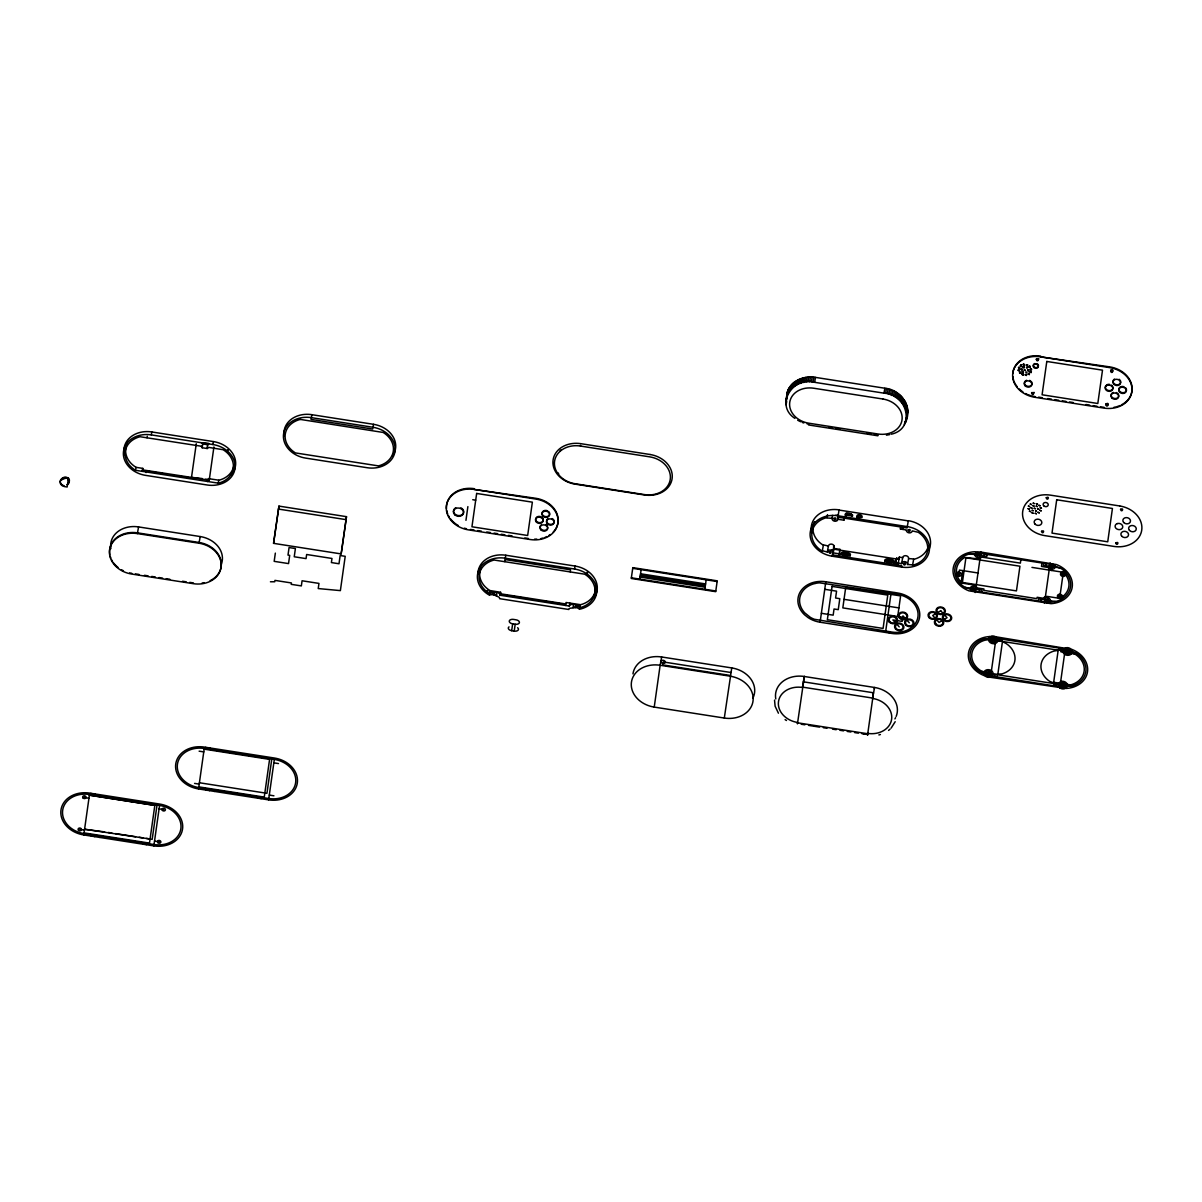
<?xml version="1.0" encoding="UTF-8"?>
<svg xmlns="http://www.w3.org/2000/svg" width="1202" height="1202" viewBox="0 0 1202 1202"><rect width="100%" height="100%" fill="white"/><g stroke="black" fill="none" stroke-linecap="round" stroke-linejoin="round"><path stroke-width="1.5" d="M774.539 700.09L775.11 706.205L778.43 713.207M794.958 418.401C774.133 405.149 793.32 375.625 814.595 382.326L883.966 393.159C906.939 393.189 916.42 428.768 891.268 434.192M905.061 423.359C913.355 408.064 901.68 389.643 884.882 388.231L815.512 377.398C803.342 375.009 787.656 382.011 786.739 395.668M804.093 677.868L804.228 676.486L802.681 676.275A26.068 21.11 10.5 0 0 775.771 698.948M68.454 478.035L65.779 478.381A5.124 4.147 10.5 0 0 60.13 481.702A5.124 4.147 10.5 0 0 64.623 486.615L67.147 487.005L68.454 478.035L65.915 477.645A5.124 4.147 10.5 0 0 60.656 483.129M83.779 834.939A26.068 21.11 10.5 0 1 60.971 809.998A26.068 21.11 10.5 0 1 89.669 793.11L159.746 804.063A26.068 21.11 10.5 0 1 182.554 828.989A26.068 21.11 10.5 0 1 153.856 845.892L83.779 834.939L89.489 794.477L159.565 805.43A24.356 19.728 10.5 0 1 180.856 828.734A24.356 19.728 10.5 0 1 154.036 844.525L83.975 833.572A24.356 19.728 10.5 0 1 62.669 810.268A24.356 19.728 10.5 0 1 89.489 794.477M90.751 794.672L90.946 793.305M94.973 795.333L95.168 793.966M142.512 470.448L142.798 468.389L136.066 467.338A23.499 19.037 10.5 0 1 126.571 445.341M91.367 836.126L91.562 834.759M94.748 836.652L94.943 835.285M146.118 472.416L146.313 471.034L166.252 474.159M99.811 837.448L100.006 836.081M137.809 843.383L138.005 842.016M196.272 443.748L191.509 477.374L202.236 478.546M142.873 844.18L143.068 842.797M146.253 844.706L146.449 843.338M208.457 447.49L207.42 448.541L202.191 447.76L202.732 443.989L201.5 442.967L208.547 443.358L208.292 444.74L202.732 443.989M154.818 805.385L89.384 795.168L154.818 805.385L149.499 843.113L84.065 832.881M207.06 448.511L207.585 444.74M157.026 805.039L152.188 839.327L146.449 838.425M153.856 845.892L159.565 805.43M142.527 469.862L209.238 480.154L213.911 447.009M198.54 788.933A26.068 21.11 10.5 0 1 175.747 763.991A26.068 21.11 10.5 0 1 204.445 747.103L274.522 758.041A26.068 21.11 10.5 0 1 297.315 782.983A26.068 21.11 10.5 0 1 268.617 799.871L198.54 788.933L204.25 748.47L274.326 759.409A24.356 19.728 10.5 0 1 295.632 782.712A24.356 19.728 10.5 0 1 268.812 798.504L198.736 787.55A24.356 19.728 10.5 0 1 177.43 764.247A24.356 19.728 10.5 0 1 204.25 748.47M205.512 748.666L205.707 747.298M209.734 749.327L209.929 747.96M206.143 790.12L206.338 788.737M209.509 790.646L209.704 789.278M214.587 791.442L214.767 790.06M273.56 543.349L278.954 506.102L346.492 516.665L341.653 550.952L341.113 553.912L273.56 543.349L278.954 506.102M275.348 553.115L274.176 561.349L288.54 563.588L289.697 555.354L287.999 555.099L289.066 547.556L295.407 548.548L294.235 556.766L306.059 558.614L306.645 554.498L331.977 558.464L331.391 562.566L338.994 563.768L340.151 555.534L345.214 556.316L340.376 590.618L318.23 588.559L318.966 583.406L302.078 580.776L301.341 585.915L291.215 584.337L291.41 582.955L274.942 580.386L274.747 581.753L270.435 581.783M252.57 797.377L252.766 795.994M257.634 798.158L257.829 796.791M261.014 798.684L261.21 797.317M271.787 759.018L266.949 793.305L199.412 782.757M268.617 799.871L274.326 759.409M341.113 553.912L346.492 516.665M465.955 520.331L467.878 506.613M493.767 594.795L490.131 594.629A3.561 1.938 36.7 0 0 489.71 595.336L489.334 595.125A25.212 20.419 10.5 0 1 478.742 570.259A25.212 20.419 10.5 0 1 505.291 558.209L574.526 569.027A25.212 20.419 10.5 0 1 596.613 588.679A25.212 20.419 10.5 0 1 579.604 609.234L579.199 609.309A3.561 1.878 -20.3 0 0 579.048 608.528L576.164 607.566L569.853 608.242A3.846 2.254 6.5 0 0 568.816 609.489L499.581 598.671A3.846 2.254 9.6 0 0 499.055 597.184L493.767 594.795L494.157 592.03L496.681 592.421A3.846 2.254 8 0 1 500.077 595.23L569.297 606.048A3.846 2.254 8 0 1 573.519 604.426L576.043 604.831A3.846 2.254 8 0 1 579.439 607.641L580.04 607.656A23.499 19.037 10.5 0 0 594.885 592.887A23.499 19.037 10.5 0 0 584.758 574.195L494.082 560.027A23.499 19.037 10.5 0 0 479.222 574.811A23.499 19.037 10.5 0 0 489.364 593.487L489.935 593.653A3.846 2.254 8 0 1 494.157 592.03M496.231 595.621L496.681 592.421M500.332 594.344L500.618 592.285L489.905 590.528A23.499 19.037 10.5 0 1 480.905 567.855M517.611 627.729A3.846 2.254 8 0 1 517.987 630.284A3.846 2.254 8 0 1 514.216 631.095L511.691 630.704L512.653 623.838A3.846 2.254 8 0 1 509.272 621.028A3.846 2.254 8 0 1 513.479 619.406L516.019 619.811A3.846 2.254 8 0 1 519.399 622.621A3.846 2.254 8 0 1 515.192 624.244L512.653 623.838M514.216 631.095L515.192 624.244M570.244 571.851L570.529 569.793L505.095 559.576L504.81 561.635L505.08 560.162M573.069 607.611L573.519 604.426M575.653 607.581L576.043 604.831M639.81 579.124L641.147 569.658M654.234 707.092A26.068 21.11 10.5 0 1 631.441 682.15A26.068 21.11 10.5 0 1 660.138 665.262L730.215 676.2A26.068 21.11 10.5 0 1 753.008 701.142A26.068 21.11 10.5 0 1 724.31 718.045L654.234 707.092L660.138 665.262L661.671 656.983L731.748 667.921A26.068 21.11 10.5 0 1 752.903 698.137M704.823 589.28L706.16 579.815M724.31 718.045L731.748 667.921M804.168 677.868L804.363 676.501L874.44 687.454L874.245 688.821M820.095 622.23L825.804 581.768L897.563 592.977A25.212 20.419 10.5 0 1 919.62 617.092A25.212 20.419 10.5 0 1 891.854 633.439L820.095 622.23A25.212 20.419 10.5 0 1 808.029 617.573L804.378 614.643A25.212 20.419 10.5 0 1 800.652 591.234A25.212 20.419 10.5 0 1 825.804 581.768M833.602 548.953L833.677 545.137A2.99 2.419 10.5 0 0 828.403 546.039L822.348 544.611A23.499 19.037 10.5 0 1 813.258 525.244M833.782 547.15L834.038 548.443L839.943 549.374L838.831 555.865L839.116 553.806L833.211 552.875L832.58 551.042A2.99 2.419 10.5 0 0 827.307 551.958L821.251 550.531A23.499 19.037 10.5 0 1 825.849 517.867L832.039 518.347A2.99 2.419 10.5 0 0 836.847 520.842L837.959 519.279L843.864 520.196L844.15 518.137M839.657 551.433L839.943 549.374M846.223 516.394C840.919 508.07 862.976 518.317 846.403 515.012M845.021 515.117L846.524 514.711L846.719 513.344M842.872 556.376L843.068 555.008A2.389 1.397 8 0 1 840.964 553.251A2.389 1.397 8 0 1 843.579 552.244L848.312 552.98A2.389 1.397 8 0 1 850.415 554.738A2.389 1.397 8 0 1 847.801 555.745L843.068 555.008M840.769 554.633A2.389 1.397 8 0 1 843.398 553.611L843.579 552.244M852.518 516.289L851.256 515.448L851.452 514.08M850.235 556.105A2.389 1.397 8 0 0 848.116 554.347L848.312 552.98M872.607 591.534L872.757 590.498M886.776 563.227L886.971 561.86A2.389 1.397 8 0 1 884.867 560.117A2.389 1.397 8 0 1 887.482 559.095L892.215 559.847A2.389 1.397 8 0 1 894.318 561.589A2.389 1.397 8 0 1 891.704 562.596L886.971 561.86M884.687 561.86A2.389 1.397 8 0 1 887.301 560.478L887.482 559.095M893.987 563.302A2.389 1.397 8 0 0 892.019 561.214L892.215 559.847M885.724 631.08L891.043 593.352M896.512 558.209L895.4 564.7L896.512 558.209L899.036 558.599M895.685 562.641L901.605 563.558A2.99 2.419 10.5 0 1 904.896 561.619A2.99 2.419 10.5 0 1 907.51 564.489L913.7 564.97A23.499 19.037 10.5 0 0 918.298 532.306L912.243 530.878A2.99 2.419 10.5 0 1 908.952 532.832A2.99 2.419 10.5 0 1 906.338 529.962L900.433 529.045L900.719 526.987M898.225 563.032L897.924 565.09L899.321 557.127L902.687 557.653A2.99 2.419 10.5 0 1 905.992 555.715A2.99 2.419 10.5 0 1 908.607 558.569L914.797 559.065A23.499 19.037 10.5 0 0 928.485 545.768M902.957 529.436L903.258 527.377M899.021 559.185L899.321 557.127M889.33 633.048L889.525 631.666M894.844 593.953L895.039 592.586M901.53 567.059A25.212 20.419 10.5 0 0 929.296 550.726A25.212 20.419 10.5 0 0 907.24 526.596L838.019 515.778A25.212 20.419 10.5 0 0 810.253 532.125A25.212 20.419 10.5 0 0 832.31 556.241L901.53 567.059L901.725 565.691L832.505 554.873M897.699 616.476L900.614 595.907L845.727 587.327L842.827 607.896L902.762 617.272M958.835 574.195L959.421 570.079L977.992 572.978M962.802 570.604L961.059 582.955L976.249 585.329M975.243 592.526L980.952 552.064L974.401 551.748A25.212 20.419 10.5 0 0 953.186 568.396A25.212 20.419 10.5 0 0 968.887 590.828L1051.014 603.659A25.212 20.419 10.5 0 0 1072.229 587.012A25.212 20.419 10.5 0 0 1056.528 564.579L980.952 552.064M979.224 591.745L979.525 589.686M984.258 556.09L984.558 554.032M981.764 592.15L982.049 590.092L965.191 587.447M987.082 554.423L986.797 556.481L969.939 553.852M996.218 636.85L1071.793 649.365A25.212 20.419 10.5 0 1 1087.509 671.783A25.212 20.419 10.5 0 1 1066.279 688.445L990.508 677.312L996.218 636.85L989.682 636.534M994.505 676.531L994.79 674.472M999.538 640.861L999.824 638.818M997.044 676.921L997.329 674.863L980.471 672.234M1002.363 639.209L1002.062 641.267L985.204 638.638M1020.859 559.711L1020.378 563.137L982.019 557.142L978.623 558.93L964.77 557.458A21.801 17.654 10.5 0 0 956.522 572.693L957.453 576.419A21.801 17.654 10.5 0 0 960.548 581.633L962.096 583.12M1041.969 563.002L1041.488 566.427L1047.753 567.404L1051.69 570.484M1038.333 600.985L1038.618 598.927L1055.476 601.556M1043.652 563.272L1043.366 565.316L1060.224 567.96M1040.857 601.376L1041.157 599.317M1045.89 565.721L1046.191 563.663M1044.463 603.344L1050.172 562.882M973.725 584.938L977.662 588.003L983.942 588.98L983.747 590.347L1036.935 598.656L1037.131 597.289L1043.351 598.265A4.703 3.801 10.5 0 1 1045.304 596.793L1045.725 596.658A4.703 3.801 10.5 0 1 1048.024 596.538L1059.638 598.356L1063.319 572.302L1031.947 567.389M1053.598 685.756L1054.094 682.33L1070.336 684.87M1058.932 648.043L1058.631 650.102L1075.489 652.731M1056.137 686.162L1056.423 684.103M1061.456 648.434L1060.975 651.875L1074.693 654.008M1059.743 688.13L1065.453 647.668M873.088 695.162L873.253 694.14M804.363 676.501L797.482 723.649M873.253 694.606L867.528 735.308L867.574 733.731L797.497 722.793L797.332 723.634M873.313 694.32L874.575 687.469L876.123 687.754A26.068 21.11 10.5 0 1 896.166 716.392M208.787 447.399L223.136 449.713A23.499 19.037 10.5 0 1 233.278 468.389A23.499 19.037 10.5 0 1 218.418 483.174L135.51 470.298L136.066 467.338M146.99 437.738L147.26 436.266M142.257 471.349L142.798 468.389M151.272 434.899L212.904 444.53A25.212 20.419 10.5 0 1 234.961 468.66A25.212 20.419 10.5 0 1 207.195 484.992L145.562 475.361A25.212 20.419 10.5 0 1 123.521 451.246A25.212 20.419 10.5 0 1 151.272 434.899L151.828 431.954L213.46 441.585A25.212 20.419 10.5 0 1 233.924 470.808M146.028 472.521L146.313 471.034M137.344 533.583L198.991 543.214A25.212 20.419 10.5 0 1 221.033 567.344A25.212 20.419 10.5 0 1 193.282 583.676L131.649 574.045A25.212 20.419 10.5 0 1 109.592 549.93A25.212 20.419 10.5 0 1 137.344 533.583L138.591 526.927L200.223 536.558A25.212 20.419 10.5 0 1 220.687 565.781M88.903 798.398L84.35 797.181M212.904 444.53L213.46 441.585M207.676 481.566L208.231 478.606L218.959 480.214A23.499 19.037 10.5 0 0 233.819 465.429M209.238 480.154L205.782 479.102M198.991 543.214L200.223 536.558M150.07 838.996L84.561 829.26L104.634 831.889M218.223 483.219L218.764 480.259M311.874 414.675L311.033 419.408L372.68 429.039L373.506 424.306L310.777 414.525A25.212 20.419 10.5 0 0 284.213 436.386M474.189 489.424L535.822 499.055A25.212 20.419 10.5 0 1 557.878 523.17A25.212 20.419 10.5 0 1 530.112 539.518L468.479 529.887A25.212 20.419 10.5 0 1 446.438 505.757A25.212 20.419 10.5 0 1 474.189 489.424L535.957 498.319A25.212 20.419 10.5 0 1 553.251 532.035M489.53 593.593L490.085 590.633M505.291 558.209L505.847 555.249L575.082 566.067A25.212 20.419 10.5 0 1 595.546 595.29M500.077 595.23L500.618 592.285M580.461 446.047L649.696 456.85A23.499 19.037 10.5 0 1 670.25 479.343A23.499 19.037 10.5 0 1 644.362 494.578L575.142 483.76A23.499 19.037 10.5 0 1 554.573 461.267A23.499 19.037 10.5 0 1 580.461 446.047L580.596 445.296M565.496 605.462L566.052 602.502L580.581 604.696A23.499 19.037 10.5 0 0 595.471 585.75M574.526 569.027L575.082 566.067M569.297 606.048L569.853 603.103M579.845 607.701L580.386 604.741M665.112 661.881L664.706 662.452A2.134 1.247 8 0 1 663.324 662.828L662.768 662.783A2.134 1.247 8 0 1 660.89 661.22A2.134 1.247 8 0 1 663.219 660.319A2.134 1.247 8 0 1 665.112 661.881L664.886 663.113L660.664 662.452M785.838 400.597L787.49 391.597M785.808 401.994L786.709 397.066M787.04 395.218L787.956 390.289M785.883 403.376L786.799 398.448M787.611 393.955L788.527 389.027M786.078 404.773L786.694 401.483M788.287 392.708L789.203 387.78M789.053 391.521L789.969 386.593M789.924 390.395L790.841 385.466M790.901 389.313L791.802 384.385M791.953 388.276L792.854 383.348M793.08 387.329L793.996 382.401M794.312 386.428L795.213 381.5M795.604 385.617L796.505 380.688M796.956 384.865L797.873 379.937M798.383 384.204L799.3 379.276M799.871 383.618L800.772 378.69M801.403 383.122L802.32 378.194M802.981 382.702L803.883 377.789M804.589 382.386L805.505 377.458M806.241 382.146L807.143 377.218M807.909 381.996L808.811 377.082M809.592 381.951L810.509 377.022M811.29 381.981L812.191 377.052M812.973 382.116L813.889 377.188M814.595 382.326L815.512 377.398M827.006 517.566L827.547 514.606M822.258 551.177L823.355 545.257M832.039 518.347L832.595 515.403M804.228 676.486L802.53 687.123L872.607 698.077L873.448 692.773L803.372 681.819M827.307 551.958L828.403 546.039M802.62 686.733L802.485 687.469A21.801 17.654 10.5 0 0 778.49 701.592A21.801 17.654 10.5 0 0 797.542 722.447M837.358 520.436L838.455 514.531M837.959 519.279L838.5 516.319M834.053 545.678L832.31 556.241L833.407 550.336A25.212 20.419 10.5 0 1 831.784 550.035M833.211 552.875L834.038 548.443M843.864 520.196L844.405 517.251M883.966 393.159L884.882 388.231M885.573 393.46L886.49 388.531M887.241 393.85L888.158 388.922M888.864 394.331L889.781 389.403M890.472 394.902L891.373 389.974M892.019 395.548L892.936 390.62M893.537 396.284L894.438 391.356M894.979 397.081L895.896 392.152M896.376 397.967L897.293 393.039M897.714 398.914L898.63 393.986M898.961 399.92L899.877 394.992M900.148 400.987L901.064 396.059M901.245 402.114L902.161 397.186M902.251 403.301L903.168 398.373M903.183 404.518L904.084 399.59M903.994 405.795L904.911 400.867M904.73 407.087L905.647 402.159M905.346 408.425L906.263 403.496M905.872 409.777L906.789 404.849M906.278 411.144L907.194 406.216M904.385 424.591L905.001 421.316M906.593 412.541L907.495 407.613M906.789 413.924L907.69 408.996M905.632 422.097L906.548 417.169M906.864 415.321L907.78 410.393M906.098 420.79L907.75 411.775M900.433 529.045L900.974 526.085M872.697 697.671L872.562 698.422A21.801 17.654 10.5 0 1 891.614 719.262A21.801 17.654 10.5 0 1 867.619 733.385L867.754 732.649M901.605 563.558L902.687 557.653M907.51 564.489L908.607 558.569M912.543 565.271L913.64 559.366M1040.541 356.844L1109.777 367.647A25.212 20.419 10.5 0 1 1131.818 391.777A25.212 20.419 10.5 0 1 1104.067 408.109L1034.832 397.291A25.212 20.419 10.5 0 1 1012.775 373.176A25.212 20.419 10.5 0 1 1040.541 356.844L1109.912 366.91A25.212 20.419 10.5 0 1 1131.367 383.663A25.212 20.419 10.5 0 1 1121.331 404.924M1034.832 397.291L1034.967 396.555A25.212 20.419 10.5 0 1 1031.737 395.879M1018.319 369.645L1019.491 369.705M1019.732 371.989L1020.333 372.86L1020.738 372.049M1027.635 367.406C1026.403 369.284 1027.079 367.511 1026.373 367.211M1026.974 372.154C1025.336 374.092 1026.914 372.094 1025.712 371.959M1026.643 374.558L1025.381 374.498M1036.47 358.677L1037.852 360.179L1038.828 358.782M992.011 639.419C993.062 643.686 996.142 637.165 992.026 639.404M895.189 721.711L891.118 728.127M1027.845 369.6L1028.446 370.471L1028.852 369.645M1028.401 373.206L1029.513 373.777M1066.474 650.808C1066.264 655.075 1071.162 649.501 1066.49 650.793M201.23 446.363L202.191 447.76M890.066 729.148L888.563 730.41M1029.483 366.009L1029.663 367.016L1029.979 366.024M1023.368 371.959L1022.346 371.568L1023.473 371.238M1020.814 364.792L1020.994 365.799L1021.294 364.807M1021.369 368.398L1021.55 369.405L1021.85 368.413M1106.787 384.865L1107.643 384.505A3.846 3.11 10.5 0 1 1109.596 384.385M1059.638 598.356L1063.184 596.207A21.801 17.654 10.5 0 0 1066.114 575.442L1063.319 572.302M878.872 734.933L880.405 734.527M889.69 434.598L886.43 435.169M151.828 431.954L150.731 431.803A25.212 20.419 10.5 0 0 124.362 454.551M1038.603 397.126L1042.254 397.697M1047.723 398.553L1051.359 399.124M1055.01 399.695L1058.646 400.266M1062.298 400.822L1065.934 401.393M1069.585 401.964L1073.221 402.535M1085.977 404.533L1089.628 405.104M1093.264 405.66L1096.915 406.231M1100.551 406.802L1104.202 407.373M828.779 427.296L832.43 427.852M836.081 428.423L839.732 428.994M867.108 433.276L870.759 433.847M874.41 434.418L878.061 434.989M808.54 424.952L877.881 435.785M839.071 510.069L908.306 520.887M846.524 514.711L851.256 515.448M201.515 446.258L140.063 436.732A23.499 19.037 10.5 0 0 125.203 451.516A23.499 19.037 10.5 0 0 135.345 470.192L135.51 470.298M835.375 549.434L899.141 559.396M843.398 553.611L848.116 554.347M887.301 560.478L892.019 561.214M472.747 499.716L475.692 500.167M169.873 474.715L173.494 475.286M177.13 475.857L189.811 477.84M470.433 529.436L474.054 529.992M477.69 530.563L481.311 531.134M486.75 531.975L490.371 532.546M494.007 533.117L497.628 533.673M501.249 534.244L504.87 534.815M508.506 535.371L512.127 535.942M524.823 537.925L528.444 538.496M824.737 589.311L836.562 591.159L835.585 598.01L839.807 598.671L838.26 609.639L834.038 608.978L833.166 615.154L821.357 613.305M278.398 509.062L345.951 519.625M844.029 599.332L898.916 607.912M632.703 568.336L717.128 581.528M640.561 573.775L705.574 583.932M640.411 574.872L705.424 585.028M640.26 575.968L705.273 586.125M640.095 577.065L705.108 587.222M631.366 577.801L715.791 590.993M500.348 593.758L565.781 603.975M503.969 594.9L507.605 595.471M511.241 596.042L523.952 598.025M527.588 598.596L531.224 599.167M534.86 599.738L538.496 600.309M542.132 600.865L562.13 603.99M1053.899 683.698L1070.757 686.342M135.405 573.88L139.026 574.436M144.465 575.292L148.086 575.863M151.722 576.419L155.343 576.99M158.964 577.561L162.601 578.117M166.222 578.688L169.843 579.259M182.539 581.242L186.16 581.798M189.781 582.369L193.417 582.94M730.891 672.504L663.354 661.956L662.813 664.916L730.35 675.464M801.163 724.235L804.844 724.806M808.54 725.377L819.599 727.12M823.295 727.691L826.976 728.262M832.52 729.133L836.201 729.704M839.882 730.275L843.579 730.861M847.26 731.432L850.956 732.003M854.637 732.589L858.333 733.16M862.014 733.746L865.71 734.317M204.145 749.147L269.579 759.379L264.26 797.091L198.826 786.874M199.126 751.175L203.769 751.896M273.846 762.849L278.488 763.57M194.574 783.403L199.216 784.125M269.293 795.078L273.936 795.799M159.07 808.856L163.712 809.577M108.27 832.46L111.906 833.031M115.542 833.602L135.541 836.727M139.177 837.283L142.813 837.854M79.813 829.41L84.456 830.146M154.532 841.084L159.175 841.821M807.083 423.855L808.706 424.156M990.508 677.312L984.168 675.614A25.212 20.419 10.5 0 1 968.466 653.182A25.212 20.419 10.5 0 1 989.682 636.534M802.2 422.413L803.807 422.984M800.652 421.767L797.677 420.234M785.101 719.637L786.469 720.494M67.988 479.673L68.334 480.004A3.846 3.11 10.5 0 1 67.718 484.361L67.297 484.571A3.846 3.11 10.5 0 1 66.861 484.737M909.313 622.831L902.957 615.89L902.191 621.389L892.906 619.932L899.246 626.873M901.77 399.079L902.627 400.221M1026.553 364.987L1027.77 364.777M1034.081 392.393L1033.104 393.775L1031.647 392.543M1019.852 367.256L1018.59 367.196M131.784 573.309A25.212 20.419 10.5 0 1 129.621 572.888M123.43 570.755A25.212 20.419 10.5 0 1 121.522 569.763M118.006 567.419A25.212 20.419 10.5 0 1 113.724 563.107M112.597 561.499A25.212 20.419 10.5 0 1 111.636 559.816M110.854 558.104A25.212 20.419 10.5 0 1 110.253 556.346M109.833 554.558A25.212 20.419 10.5 0 1 119.043 536.017L120.816 535.085A25.212 20.419 10.5 0 1 137.494 532.847L199.126 542.478A25.212 20.419 10.5 0 1 220.642 559.441A25.212 20.419 10.5 0 1 210.095 580.701M204.205 582.685A25.212 20.419 10.5 0 1 202.101 583.045M110.93 548.638A25.212 20.419 10.5 0 1 138.591 526.927M227.569 449.698A23.499 19.037 10.5 0 1 228.245 450.359M233.504 471.605A25.212 20.419 10.5 0 1 232.512 473.152M231.971 473.888A25.212 20.419 10.5 0 1 231.37 474.595M126.871 444.56A23.499 19.037 10.5 0 1 127.232 443.793M373.506 424.306A25.212 20.419 10.5 0 1 393.55 454.326M393.069 455.107A25.212 20.419 10.5 0 1 392.573 455.874M496.907 595.035A25.212 20.419 10.5 0 1 494.818 594.389M493.782 594.013A25.212 20.419 10.5 0 1 491.783 593.157M488.057 591.053A25.212 20.419 10.5 0 1 487.201 590.452M477.93 574.255A25.212 20.419 10.5 0 1 505.847 555.249M594.644 596.868A25.212 20.419 10.5 0 1 594.134 597.634M578.057 606.634A25.212 20.419 10.5 0 1 573.73 606.89M586.937 572.332A23.499 19.037 10.5 0 1 587.718 572.933M558.72 473.873A23.499 19.037 10.5 0 1 557.893 472.762M560.102 450.675A23.499 19.037 10.5 0 1 561.139 449.803M632.973 673.871A26.068 21.11 10.5 0 1 661.671 656.983M895.595 717.669A26.068 21.11 10.5 0 1 894.919 718.901M865.725 733.911A3.846 2.254 8 0 1 863.772 733.911M63.36 478.952A3.846 3.11 10.5 0 1 64.277 478.681M64.097 485.743A5.124 4.147 10.5 0 1 62.294 484.932M61.798 484.541A5.124 4.147 10.5 0 1 60.956 483.64M62.053 478.907A3.846 3.11 10.5 0 1 67.883 477.9A3.846 3.11 10.5 0 1 67.988 482.888M61.783 480.094A3.846 3.11 10.5 0 1 61.903 479.297M1030.159 395.413A25.212 20.419 10.5 0 1 1028.611 394.857M1027.109 394.241A25.212 20.419 10.5 0 1 1025.652 393.535M1022.902 391.897A25.212 20.419 10.5 0 1 1019.251 388.967M1017.208 386.743A25.212 20.419 10.5 0 1 1015.525 384.324M1014.819 383.077A25.212 20.419 10.5 0 1 1014.218 381.785M1013.722 380.478A25.212 20.419 10.5 0 1 1012.835 376.451M1012.775 373.762A25.212 20.419 10.5 0 1 1040.677 356.092M1038.227 364.822A2.569 2.073 10.5 0 1 1036.905 367.496A2.569 2.073 10.5 0 1 1033.555 366.204A2.569 2.073 10.5 0 1 1034.877 363.53M1036.83 363.635A2.569 2.073 10.5 0 1 1037.897 364.341M1032.022 383.829A3.846 3.11 10.5 0 1 1025.937 385.617A3.846 3.11 10.5 0 1 1026.688 380.268M1029.618 380.418A3.846 3.11 10.5 0 1 1030.49 380.869M1031.211 381.47A3.846 3.11 10.5 0 1 1031.992 383.017M1120.399 380.643A3.846 3.11 10.5 0 1 1118.701 384.535A3.846 3.11 10.5 0 1 1113.698 383.198A3.846 3.11 10.5 0 1 1114.509 379.066M1119.167 379.291A3.846 3.11 10.5 0 1 1119.873 379.907M1111.444 385.106A3.846 3.11 10.5 0 1 1112.241 389.538A3.846 3.11 10.5 0 1 1106.892 389.854L1106.171 389.238A3.846 3.11 10.5 0 1 1106.095 385.421M1125.658 387.825A3.846 3.11 10.5 0 1 1123.885 392.633A3.846 3.11 10.5 0 1 1118.852 389.268A3.846 3.11 10.5 0 1 1124.08 386.759M1118.731 395.157A3.846 3.11 10.5 0 1 1115.847 398.493A3.846 3.11 10.5 0 1 1111.324 396.149A3.846 3.11 10.5 0 1 1113.428 392.423M1116.358 392.558A3.846 3.11 10.5 0 1 1117.229 393.009M1117.95 393.625A3.846 3.11 10.5 0 1 1118.461 394.361M1119.948 405.57A25.212 20.419 10.5 0 1 1117.034 406.607M1115.501 407.012A25.212 20.419 10.5 0 1 1113.938 407.328M856.771 517.566A2.569 1.502 8 0 1 858.904 516.034A2.569 1.502 8 0 1 861.804 517.566M928.8 549.915A25.212 20.419 10.5 0 0 908.336 520.691L907.059 527.963L837.824 517.16L839.116 509.873A25.212 20.419 10.5 0 0 811.756 532.922M813.589 524.042A23.499 19.037 10.5 0 1 814.52 521.713M837.944 514.922A2.99 2.419 10.5 0 1 835.751 515.297M511.691 630.704A3.846 2.254 8 0 1 509.017 626.858M542.943 518.513A3.846 3.11 10.5 0 1 539.007 522.615A3.846 3.11 10.5 0 1 536.362 517.476M536.813 517.1A3.846 3.11 10.5 0 1 541.711 517.16M542.222 517.551A3.846 3.11 10.5 0 1 542.628 518.002M552.124 518.558A3.846 3.11 10.5 0 1 553.611 523.17A3.846 3.11 10.5 0 1 547.962 523.501A3.846 3.11 10.5 0 1 547.781 518.813M547.781 527.302A3.846 3.11 10.5 0 1 542.553 530.082A3.846 3.11 10.5 0 1 541.336 524.808M545.678 524.553A3.846 3.11 10.5 0 1 547.466 526.221M548.668 511.556A3.846 3.11 10.5 0 1 547.21 516.559A3.846 3.11 10.5 0 1 542.072 513.119A3.846 3.11 10.5 0 1 547.601 510.835M460.892 507.815A5.124 4.147 10.5 0 1 462.71 514.155A5.124 4.147 10.5 0 1 454.912 514.065A5.124 4.147 10.5 0 1 455.798 507.755M550.351 534.529A25.212 20.419 10.5 0 1 548.698 535.596M546.925 536.543A25.212 20.419 10.5 0 1 545.062 537.354M543.094 538.015A25.212 20.419 10.5 0 1 541.05 538.526M536.798 539.097A25.212 20.419 10.5 0 1 534.62 539.142M466.466 528.73A25.212 20.419 10.5 0 1 464.348 528.159M458.368 525.605A25.212 20.419 10.5 0 1 450.57 518.933M449.443 517.326A25.212 20.419 10.5 0 1 448.481 515.658M447.7 513.945A25.212 20.419 10.5 0 1 446.678 510.399M446.453 508.596A25.212 20.419 10.5 0 1 474.324 488.688M476.653 493.451L471.95 526.777L527.663 535.491L532.366 502.166L476.653 493.451M632.808 567.644L631.275 578.478L715.701 591.669L717.233 580.836L632.808 567.644M832.054 586.381L827.352 619.721L883.079 628.421L887.782 595.095L832.054 586.381M965.897 557.773L962.426 582.459L1016.456 590.903L1019.942 566.217L965.897 557.773M1002.468 641.462L997.765 674.803L1053.493 683.502L1058.196 650.177L1002.468 641.462M1046.792 361.456L1042.089 394.782L1097.817 403.496L1102.504 370.171L1046.792 361.456M1056.708 499.777L1052.005 533.102L1107.733 541.802L1112.436 508.476L1056.708 499.777M833.812 518.362C834.894 522.63 837.914 516.064 833.812 518.362M829.064 551.958C830.146 556.241 833.166 549.66 829.064 551.958M908.111 529.962C909.193 534.244 912.213 527.663 908.111 529.962M903.363 563.573C904.445 567.84 907.465 561.274 903.363 563.573M1018.485 367.812L1019.672 368.263L1018.56 367.692M1018.184 370.381L1019.371 370.847L1018.184 370.381M1020.333 365.784L1021.52 366.249L1020.333 365.784M1019.506 372.845L1020.693 373.311L1019.506 372.845M1020.889 369.405L1022.076 369.855L1020.889 369.405M957.648 573.745C958.73 578.012 961.765 571.431 957.648 573.745M1023.233 364.882L1024.42 365.348L1023.233 364.882M1023.368 364.146L1024.555 364.597L1023.368 364.146M1023.052 366.55L1024.239 367.016L1023.052 366.55M1022.902 367.301L1024.089 367.752L1022.902 367.301M1022.241 372.034L1023.428 372.5L1022.241 372.034M1022.106 374.528L1023.293 374.979L1022.106 374.528M1022.241 373.792L1023.428 374.243L1022.331 373.672M1024.254 369.931L1025.441 370.381L1024.254 369.931M1026.418 365.333L1027.59 365.784L1026.418 365.333M1025.276 374.964L1026.463 375.43L1025.276 374.964M1027.635 370.456L1028.822 370.907L1027.71 370.336M1029.002 367.016L1030.189 367.466L1029.092 366.895M1028.191 374.062L1029.363 374.528L1028.191 374.062M1030.475 368.729L1031.662 369.179L1030.55 368.608M1030.339 369.465L1031.526 369.931L1030.414 369.36M1030.174 371.313L1031.361 371.764L1030.174 371.313M1030.039 372.049L1031.226 372.515L1030.039 372.049M975.168 554.032L974.972 554.633A2.99 2.419 10.5 0 0 979.78 557.127L980.877 554.918L979.705 553.251A2.99 2.419 10.5 0 0 976.084 553.07L975.168 554.032M1036.334 359.413C1037.416 363.695 1040.436 357.114 1036.334 359.413M976.745 554.648C977.797 558.9 980.877 552.379 976.76 554.633M1031.601 393.009C1032.668 397.291 1035.703 390.71 1031.601 393.009M971.997 588.244C973.079 592.526 976.099 585.945 971.997 588.244M976.144 589.16L974.371 591.008A2.99 2.419 10.5 0 1 970.855 590.077L970.239 588.244A2.99 2.419 10.5 0 1 975.513 587.327L976.144 589.16M1028.401 506.117L1029.588 506.583L1028.401 506.117M1028.101 508.701L1029.288 509.152L1028.101 508.701M1030.249 504.104L1031.436 504.555L1030.249 504.104M988.855 638.202L988.585 640.155A4.703 3.801 10.5 0 0 995.061 643.506L996.112 643.055A4.703 3.801 10.5 0 0 997.84 640.606L997.495 638.623L994.925 636.429A4.703 3.801 10.5 0 0 991.349 636.249L988.855 638.202M1029.423 511.166L1030.61 511.616L1029.423 511.166M1030.805 507.71L1031.992 508.176L1030.805 507.71M990.433 638.818L990.253 639.419A2.99 2.419 10.5 0 0 995.061 641.898L996.142 639.704L994.971 638.037A2.99 2.419 10.5 0 0 991.349 637.856L990.433 638.818M1033.149 503.202L1034.336 503.653L1033.239 503.082M1032.834 505.606L1034.021 506.072L1032.834 505.606M1032.157 510.354L1033.344 510.805L1032.248 510.234M1032.022 512.833L1033.209 513.299L1032.022 512.833M1034.186 508.236L1035.358 508.701L1034.186 508.236M984.107 671.798L983.837 673.751L985.685 676.38A4.703 3.801 10.5 0 0 989.156 677.312L991.365 676.666L993.107 674.202A4.703 3.801 10.5 0 0 992.116 671.332L991.244 670.581A4.703 3.801 10.5 0 0 984.107 671.798M1036.334 503.638L1037.521 504.104L1036.334 503.638M1036.199 506.132L1037.386 506.598L1036.199 506.132M1035.523 510.88L1036.71 511.331L1035.613 510.76M1035.207 513.284L1036.394 513.735L1035.207 513.284M1037.551 508.762L1038.738 509.227L1037.551 508.762M1038.934 505.321L1040.121 505.787L1038.934 505.321M987.278 673.03C988.36 677.297 991.38 670.716 987.278 673.03M1038.107 512.383L1039.294 512.833L1038.107 512.383M1040.256 507.785L1041.443 508.236L1040.256 507.785M1039.955 510.369L1041.142 510.82L1039.955 510.369M991.41 673.946L989.652 675.794A2.99 2.419 10.5 0 1 986.136 674.848L979.45 671.587A23.499 19.037 10.5 0 1 984.062 638.923L994.505 638.022L1065.257 649.035L1076.511 653.377A23.499 19.037 10.5 0 1 1071.899 686.042L1059.939 686.748L989.186 675.659L986.226 674.863L985.505 673.015A2.99 2.419 10.5 0 1 990.794 672.113L991.41 673.946M1046.251 497.733C1047.333 502 1050.353 495.419 1046.251 497.733M1041.518 531.329C1042.585 535.611 1045.62 529.03 1041.518 531.329M1049.466 565.646L1049.902 568.08A2.99 2.419 10.5 0 0 1055.176 567.164L1054.56 565.331A2.99 2.419 10.5 0 0 1051.044 564.399L1049.466 565.646M1110.768 370.276C1111.85 374.558 1114.87 367.977 1110.768 370.276M1110.633 371.027C1111.715 375.294 1114.735 368.714 1110.633 371.027M1051.044 566.247C1052.126 570.529 1055.146 563.948 1051.044 566.247M1044.718 599.242L1045.71 602.157A2.99 2.419 10.5 0 0 1049.331 602.337L1056.633 601.255A23.499 19.037 10.5 0 0 1061.862 599.017L1063.019 598.28A23.499 19.037 10.5 0 0 1066.535 573.399L1065.618 572.347A23.499 19.037 10.5 0 0 1061.231 568.591L1049.992 564.249L979.224 553.236L968.782 554.152A23.499 19.037 10.5 0 0 963.553 556.391L962.396 557.142A23.499 19.037 10.5 0 0 958.88 582.008L959.797 583.06A23.499 19.037 10.5 0 0 964.184 586.816L975.438 591.159L1046.191 602.172L1049.241 602.322L1050.443 600.775A2.99 2.419 10.5 0 0 1045.635 598.28L1044.718 599.242M1105.885 404.623C1106.967 408.905 1109.987 402.324 1105.885 404.623M1106.035 403.887C1107.102 408.154 1110.137 401.588 1106.035 403.887M1046.296 599.858C1047.378 604.125 1050.398 597.559 1046.296 599.858M1061.847 573.895C1062.929 578.177 1065.949 571.596 1061.847 573.895M1058.752 595.846C1059.833 600.114 1062.853 593.533 1058.752 595.846M1062.463 596.688L1062.313 597.214A2.569 2.073 10.5 0 1 1058.091 597.619A2.569 2.073 10.5 0 1 1059.127 594.269A2.569 2.073 10.5 0 1 1062.463 596.688M1063.154 649.816L1063.214 652.746L1064.717 654.384A4.703 3.801 10.5 0 0 1071.252 654.008L1072.124 651.214L1070.276 648.584A4.703 3.801 10.5 0 0 1066.805 647.653L1063.154 649.816M1064.732 650.417L1065.167 652.851A2.99 2.419 10.5 0 0 1069.344 653.512L1070.456 651.95L1069.825 650.117A2.99 2.419 10.5 0 0 1066.309 649.17L1064.732 650.417M1058.406 683.412L1058.466 686.342L1061.035 688.551A4.703 3.801 10.5 0 0 1064.626 688.716L1067.106 686.763L1067.045 683.833A4.703 3.801 10.5 0 0 1060.9 681.459L1058.406 683.412M1059.999 684.028L1060.99 686.943A2.99 2.419 10.5 0 0 1064.611 687.108L1065.708 685.546L1065.092 683.713A2.99 2.419 10.5 0 0 1060.915 683.067L1059.999 684.028M1061.576 684.629C1062.658 688.911 1065.678 682.33 1061.576 684.629M1120.549 509.332C1121.631 513.615 1124.651 507.034 1120.549 509.332M1115.817 542.943C1116.883 547.21 1119.918 540.63 1115.817 542.943M956.792 572.828L956.476 573.279A2.569 2.073 10.5 0 0 956.852 575.367L957.318 575.773A2.569 2.073 10.5 0 0 960.894 575.563A2.569 2.073 10.5 0 0 960.353 572.618A2.569 2.073 10.5 0 0 956.792 572.828M940.715 610.781L932.722 615.484L939.062 622.411L947.056 617.723L940.715 610.781M1107.508 385.241L1106.651 385.617A3.846 3.11 10.5 0 0 1106.035 389.974L1106.742 390.59A3.846 3.11 10.5 0 0 1112.827 388.802A3.846 3.11 10.5 0 0 1107.508 385.241M1117.424 523.561L1116.568 523.922A3.846 3.11 10.5 0 0 1115.952 528.294L1116.673 528.895A3.846 3.11 10.5 0 0 1122.743 527.122A3.846 3.11 10.5 0 0 1117.424 523.561M815.061 583.481L813.649 583.841A23.499 19.037 10.5 0 0 804.649 612.765L810.298 617.302A23.499 19.037 10.5 0 0 814.37 619.27L892.049 632.072A23.499 19.037 10.5 0 0 917.937 616.836A23.499 19.037 10.5 0 0 897.368 594.344L819.509 582.835A23.499 19.037 10.5 0 0 815.061 583.481M300.305 419.423L300.109 419.468A23.499 19.037 10.5 0 0 285.25 434.238A23.499 19.037 10.5 0 0 295.392 452.914L378.465 465.895A23.499 19.037 10.5 0 0 393.324 451.126A23.499 19.037 10.5 0 0 383.183 432.45L300.305 419.423M990.178 639.314L984.738 640.245A21.801 17.654 10.5 0 0 980.471 670.536L990.899 674.562L1001.987 673.901A21.801 17.654 10.5 0 0 1006.269 643.611L1001.326 641.057L990.178 639.314M1059.413 650.132L1053.974 651.063A21.801 17.654 10.5 0 0 1049.692 681.354L1060.134 685.38L1071.222 684.719A21.801 17.654 10.5 0 0 1075.505 654.429L1070.546 651.875L1059.413 650.132M882.959 399.034L813.724 388.231A21.801 17.654 10.5 0 0 789.729 402.354A21.801 17.654 10.5 0 0 808.796 423.194L878.031 434.012A21.801 17.654 10.5 0 0 902.026 419.889A21.801 17.654 10.5 0 0 882.959 399.034M1119.693 505.967L1050.458 495.149A25.212 20.419 10.5 0 0 1022.692 511.481A25.212 20.419 10.5 0 0 1044.748 535.611L1113.984 546.429A25.212 20.419 10.5 0 0 1141.735 530.082A25.212 20.419 10.5 0 0 1119.693 505.967M650.087 454.506L580.806 443.673A25.212 20.419 10.5 0 0 553.085 460.02A25.212 20.419 10.5 0 0 575.097 484.136L644.377 494.969A25.212 20.419 10.5 0 0 672.113 478.621A25.212 20.419 10.5 0 0 650.087 454.506M372.951 427.266L311.318 417.635A25.212 20.419 10.5 0 0 283.567 433.982A25.212 20.419 10.5 0 0 305.608 458.097L367.241 467.728A25.212 20.419 10.5 0 0 395.007 451.381A25.212 20.419 10.5 0 0 372.951 427.266M899.457 616.927L899.186 616.115A3.846 3.11 10.5 0 1 904.054 612.96A3.846 3.11 10.5 0 1 905.827 618.159A3.846 3.11 10.5 0 1 899.457 616.927M898.675 617.152L898.345 616.175A4.703 3.801 10.5 0 1 904.295 612.314A4.703 3.801 10.5 0 1 906.458 618.654A4.703 3.801 10.5 0 1 898.675 617.152M1065.558 574.751L1065.558 574.195A2.569 2.073 10.5 0 0 1061.621 572.528A2.569 2.073 10.5 0 0 1061.697 576.043A2.569 2.073 10.5 0 0 1065.558 574.751M1043.682 505.742A2.569 2.073 10.5 0 0 1048.054 505.486A2.569 2.073 10.5 0 0 1045.304 502.481A2.569 2.073 10.5 0 0 1043.682 505.742M1034.997 524.057A3.846 3.11 10.5 0 0 1041.563 523.666A3.846 3.11 10.5 0 0 1037.431 519.159A3.846 3.11 10.5 0 0 1034.997 524.057M1123.675 522.479A3.846 3.11 10.5 0 0 1130.226 522.104A3.846 3.11 10.5 0 0 1126.109 517.596A3.846 3.11 10.5 0 0 1123.675 522.479M1121.736 536.197A3.846 3.11 10.5 0 0 1128.287 535.807A3.846 3.11 10.5 0 0 1124.17 531.299A3.846 3.11 10.5 0 0 1121.736 536.197M1129.459 530.398A3.846 3.11 10.5 0 0 1136.01 530.007A3.846 3.11 10.5 0 0 1131.893 525.499A3.846 3.11 10.5 0 0 1129.459 530.398M936.073 624.184A3.846 3.11 10.5 0 0 942.623 623.793A3.846 3.11 10.5 0 0 938.507 619.285A3.846 3.11 10.5 0 0 936.073 624.184M935.411 624.574A4.703 3.801 10.5 0 0 943.42 624.093A4.703 3.801 10.5 0 0 938.386 618.579A4.703 3.801 10.5 0 0 935.411 624.574M943.39 619.871A4.703 3.801 10.5 0 0 951.398 619.391A4.703 3.801 10.5 0 0 946.365 613.891A4.703 3.801 10.5 0 0 943.39 619.871M937.049 612.93A4.703 3.801 10.5 0 0 945.057 612.449A4.703 3.801 10.5 0 0 940.024 606.95A4.703 3.801 10.5 0 0 937.049 612.93M929.071 617.633A4.703 3.801 10.5 0 0 937.079 617.152A4.703 3.801 10.5 0 0 932.031 611.653A4.703 3.801 10.5 0 0 929.071 617.633M944.066 619.481A3.846 3.11 10.5 0 0 950.617 619.09A3.846 3.11 10.5 0 0 946.485 614.583A3.846 3.11 10.5 0 0 944.066 619.481M937.71 612.539A3.846 3.11 10.5 0 0 944.261 612.149A3.846 3.11 10.5 0 0 940.144 607.641A3.846 3.11 10.5 0 0 937.71 612.539M929.732 617.242A3.846 3.11 10.5 0 0 936.283 616.851A3.846 3.11 10.5 0 0 932.166 612.344A3.846 3.11 10.5 0 0 929.732 617.242M889.24 622.08A4.703 3.801 10.5 0 0 897.248 621.614A4.703 3.801 10.5 0 0 892.215 616.1A4.703 3.801 10.5 0 0 889.24 622.08M889.901 621.689A3.846 3.11 10.5 0 0 896.452 621.299A3.846 3.11 10.5 0 0 892.335 616.791A3.846 3.11 10.5 0 0 889.901 621.689M895.58 629.022A4.703 3.801 10.5 0 0 903.588 628.541A4.703 3.801 10.5 0 0 898.555 623.042A4.703 3.801 10.5 0 0 895.58 629.022M905.647 624.995A4.703 3.801 10.5 0 0 913.655 624.514A4.703 3.801 10.5 0 0 908.622 619A4.703 3.801 10.5 0 0 905.647 624.995M896.256 628.631A3.846 3.11 10.5 0 0 902.807 628.24A3.846 3.11 10.5 0 0 898.675 623.733A3.846 3.11 10.5 0 0 896.256 628.631M906.308 624.604A3.846 3.11 10.5 0 0 912.859 624.214A3.846 3.11 10.5 0 0 908.742 619.706A3.846 3.11 10.5 0 0 906.308 624.604M162.39 810.373A1.713 1.382 10.5 0 0 165.305 810.193A1.713 1.382 10.5 0 0 163.472 808.195A1.713 1.382 10.5 0 0 162.39 810.373M78.476 830.191A1.713 1.382 10.5 0 0 81.39 830.026A1.713 1.382 10.5 0 0 79.557 828.028A1.713 1.382 10.5 0 0 78.476 830.191M157.838 842.602A1.713 1.382 10.5 0 0 160.752 842.422A1.713 1.382 10.5 0 0 158.919 840.423A1.713 1.382 10.5 0 0 157.838 842.602M83.028 797.963A1.713 1.382 10.5 0 0 85.943 797.797A1.713 1.382 10.5 0 0 84.11 795.784A1.713 1.382 10.5 0 0 83.028 797.963M1025.081 385.737A3.846 3.11 10.5 0 0 1031.632 385.346A3.846 3.11 10.5 0 0 1027.515 380.839A3.846 3.11 10.5 0 0 1025.081 385.737M1033.765 367.421A2.569 2.073 10.5 0 0 1038.122 367.166A2.569 2.073 10.5 0 0 1035.388 364.161A2.569 2.073 10.5 0 0 1033.765 367.421M1113.758 384.174A3.846 3.11 10.5 0 0 1120.309 383.784A3.846 3.11 10.5 0 0 1116.192 379.276A3.846 3.11 10.5 0 0 1113.758 384.174M1111.82 397.892A3.846 3.11 10.5 0 0 1118.371 397.501A3.846 3.11 10.5 0 0 1114.254 392.994A3.846 3.11 10.5 0 0 1111.82 397.892M1119.543 392.092A3.846 3.11 10.5 0 0 1126.094 391.702A3.846 3.11 10.5 0 0 1121.977 387.194A3.846 3.11 10.5 0 0 1119.543 392.092M857.973 517.281A2.569 1.502 8 0 0 862.014 516.59A2.569 1.502 8 0 0 858.453 514.711A2.569 1.502 8 0 0 857.973 517.281M547.511 523.967A3.846 3.11 10.5 0 0 553.942 523.11A3.846 3.11 10.5 0 0 549.389 518.888A3.846 3.11 10.5 0 0 547.511 523.967M536.528 522.254A3.846 3.11 10.5 0 0 542.973 521.398A3.846 3.11 10.5 0 0 538.421 517.176A3.846 3.11 10.5 0 0 536.528 522.254M541.05 529.977A3.846 3.11 10.5 0 0 547.496 529.105A3.846 3.11 10.5 0 0 542.928 524.883A3.846 3.11 10.5 0 0 541.05 529.977M542.988 516.259A3.846 3.11 10.5 0 0 549.419 515.388A3.846 3.11 10.5 0 0 544.867 511.166A3.846 3.11 10.5 0 0 542.988 516.259M454.777 514.802A5.124 4.147 10.5 0 0 463.356 513.645A5.124 4.147 10.5 0 0 457.286 508.025A5.124 4.147 10.5 0 0 454.777 514.802"/></g></svg>
